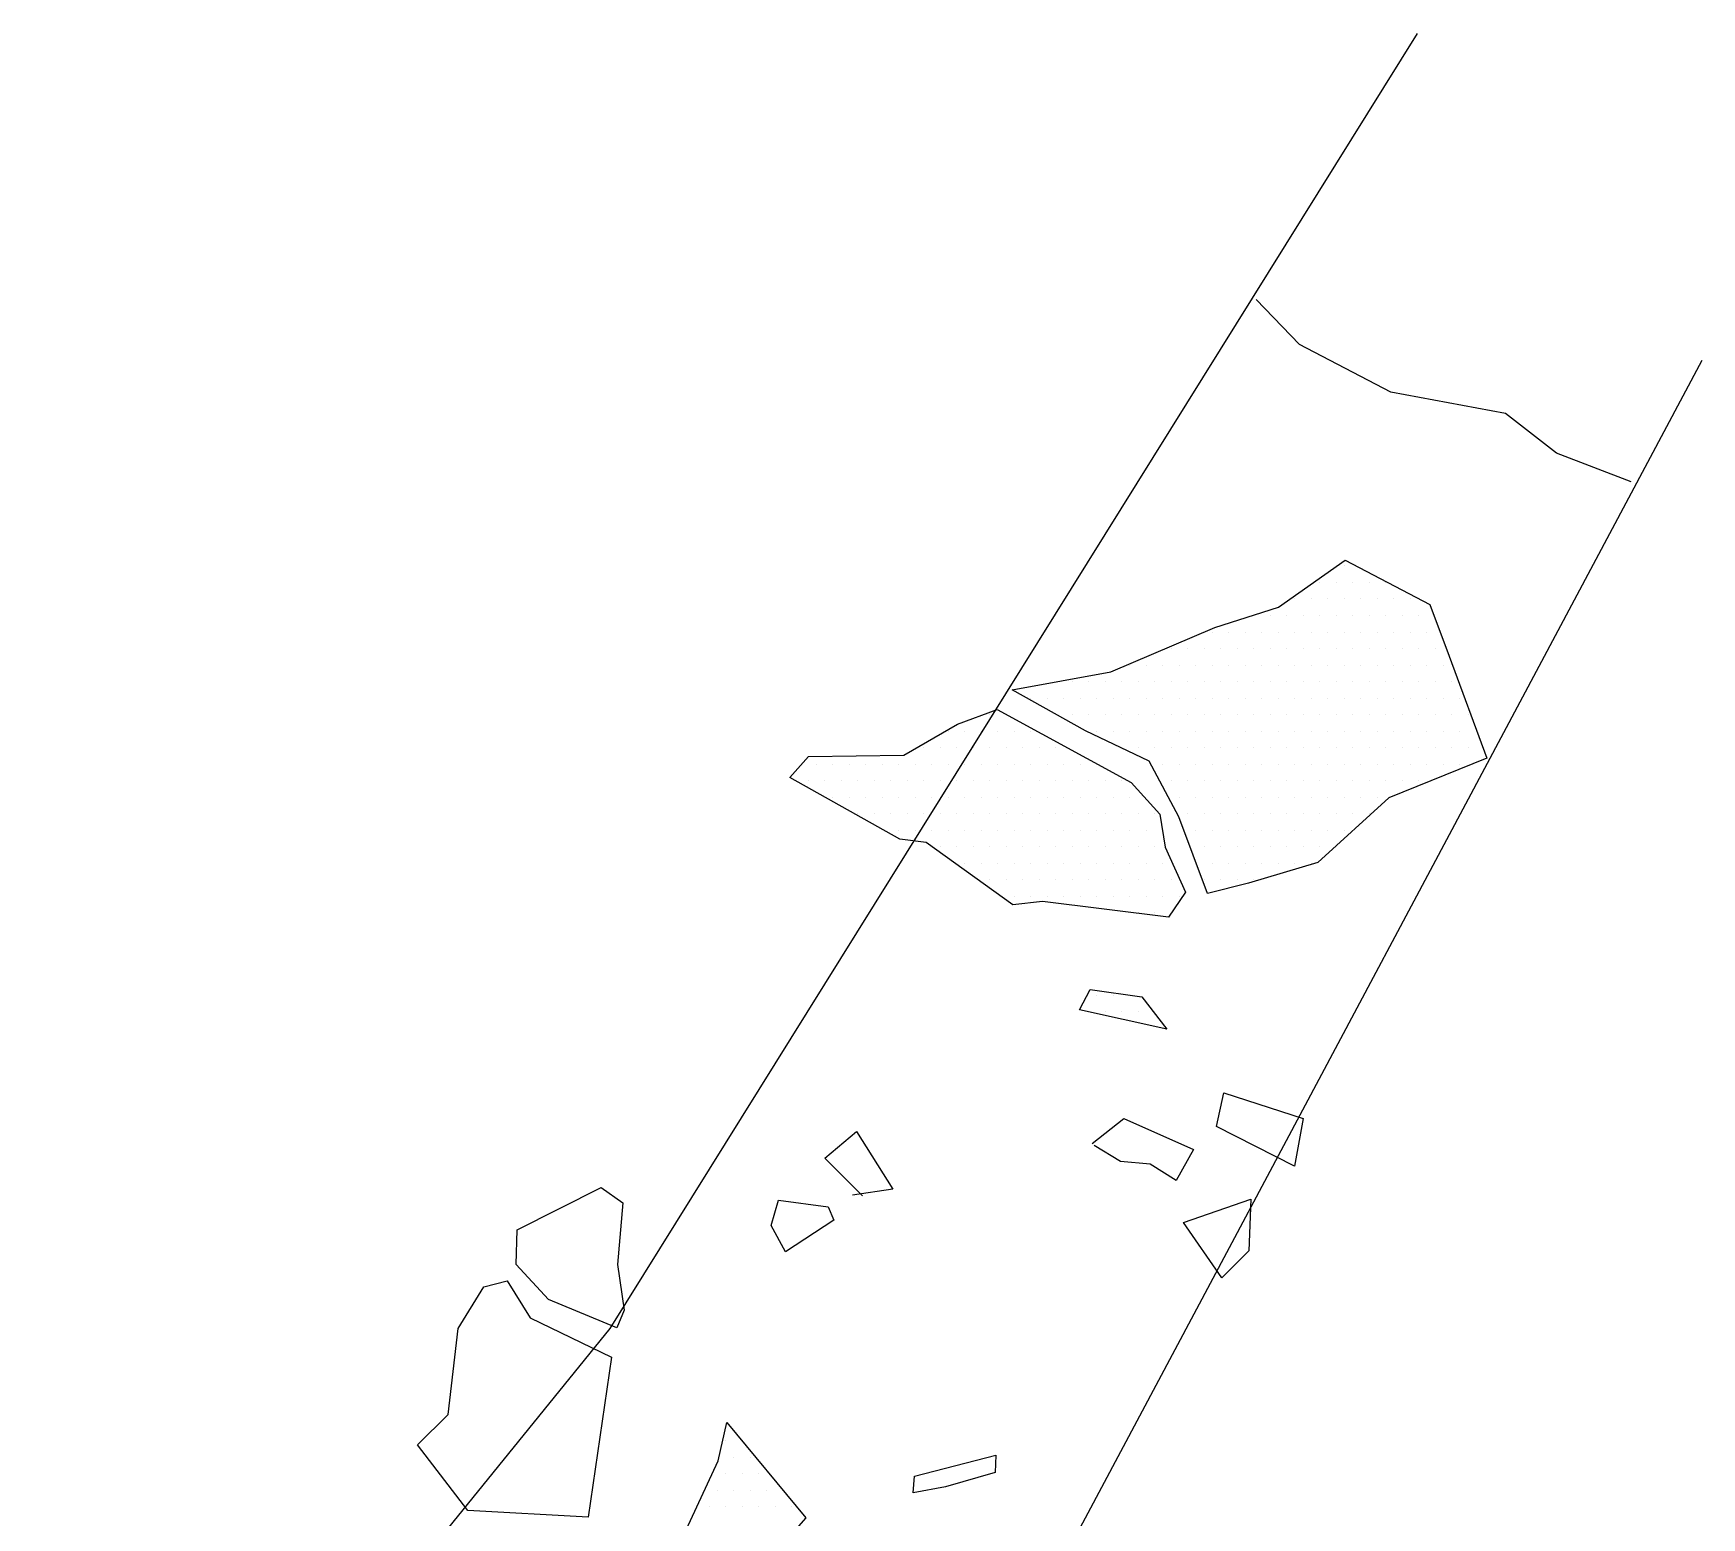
# Model space of a CAD drawing. Header units: metres. Extents: x -3.83 to -1.05, y -18.12 to -14.61.
# Drawn here: x -2.362 to -1.098, y -16.008 to -14.884 of the extents above; entities that cross this region are included whole.
import ezdxf

# ---------------------------------------------------------------- set-up
doc = ezdxf.new("R2010")
doc.units = ezdxf.units.M
doc.header["$LTSCALE"] = 25
doc.header["$MEASUREMENT"] = 0
doc.linetypes.add('STRICHPUNKTX2', pattern=[2, 1, -0.5, 0, -0.5])
doc.layers.get('0').update_dxf_attribs({"linetype": 'CONTINUOUS'})
for name, color, linetype in [('BEFUND', 1, 'CONTINUOUS'), ('GRABUNGSGRENZE', 3, 'STRICHPUNKTX2'), ('STEINE', 4, 'CONTINUOUS'), ('STEINESCHRAFF', 4, 'CONTINUOUS')]:
    doc.layers.add(name, color=color, linetype=linetype)

# ---------------------------------------------------------------- blocks, each defined once
blk = doc.blocks.new('*X3')
at = {"color": 0}
for p, q in [((-136.875, -1528.75), (-136.875, -1528.75)), ((-138.75, -1530), (-138.75, -1530)), ((-137.5, -1530), (-137.5, -1530)), ((-136.25, -1530), (-136.25, -1530)), ((-135, -1530), (-135, -1530)), ((-133.75, -1530), (-133.75, -1530)), ((-140.625, -1531.25), (-140.625, -1531.25)), ((-139.375, -1531.25), (-139.375, -1531.25)), ((-138.125, -1531.25), (-138.125, -1531.25)), ((-136.875, -1531.25), (-136.875, -1531.25)), ((-135.625, -1531.25), (-135.625, -1531.25)), ((-134.375, -1531.25), (-134.375, -1531.25)), ((-133.125, -1531.25), (-133.125, -1531.25)), ((-131.875, -1531.25), (-131.875, -1531.25)), ((-143.75, -1532.5), (-143.75, -1532.5)), ((-142.5, -1532.5), (-142.5, -1532.5)), ((-141.25, -1532.5), (-141.25, -1532.5)), ((-140, -1532.5), (-140, -1532.5)), ((-138.75, -1532.5), (-138.75, -1532.5)), ((-137.5, -1532.5), (-137.5, -1532.5)), ((-136.25, -1532.5), (-136.25, -1532.5)), ((-135, -1532.5), (-135, -1532.5)), ((-133.75, -1532.5), (-133.75, -1532.5)), ((-132.5, -1532.5), (-132.5, -1532.5)), ((-131.25, -1532.5), (-131.25, -1532.5)), ((-146.875, -1533.75), (-146.875, -1533.75)), ((-145.625, -1533.75), (-145.625, -1533.75)), ((-144.375, -1533.75), (-144.375, -1533.75)), ((-143.125, -1533.75), (-143.125, -1533.75)), ((-141.875, -1533.75), (-141.875, -1533.75)), ((-140.625, -1533.75), (-140.625, -1533.75)), ((-139.375, -1533.75), (-139.375, -1533.75)), ((-138.125, -1533.75), (-138.125, -1533.75)), ((-136.875, -1533.75), (-136.875, -1533.75)), ((-135.625, -1533.75), (-135.625, -1533.75)), ((-134.375, -1533.75), (-134.375, -1533.75)), ((-133.125, -1533.75), (-133.125, -1533.75)), ((-131.875, -1533.75), (-131.875, -1533.75)), ((-130.625, -1533.75), (-130.625, -1533.75)), ((-150, -1535), (-150, -1535)), ((-148.75, -1535), (-148.75, -1535)), ((-147.5, -1535), (-147.5, -1535)), ((-146.25, -1535), (-146.25, -1535)), ((-145, -1535), (-145, -1535)), ((-143.75, -1535), (-143.75, -1535)), ((-142.5, -1535), (-142.5, -1535)), ((-141.25, -1535), (-141.25, -1535)), ((-140, -1535), (-140, -1535)), ((-138.75, -1535), (-138.75, -1535)), ((-137.5, -1535), (-137.5, -1535)), ((-136.25, -1535), (-136.25, -1535)), ((-135, -1535), (-135, -1535)), ((-133.75, -1535), (-133.75, -1535)), ((-132.5, -1535), (-132.5, -1535)), ((-131.25, -1535), (-131.25, -1535)), ((-130, -1535), (-130, -1535)), ((-153.125, -1536.25), (-153.125, -1536.25)), ((-151.875, -1536.25), (-151.875, -1536.25)), ((-150.625, -1536.25), (-150.625, -1536.25)), ((-149.375, -1536.25), (-149.375, -1536.25)), ((-148.125, -1536.25), (-148.125, -1536.25)), ((-146.875, -1536.25), (-146.875, -1536.25)), ((-145.625, -1536.25), (-145.625, -1536.25)), ((-144.375, -1536.25), (-144.375, -1536.25)), ((-143.125, -1536.25), (-143.125, -1536.25)), ((-141.875, -1536.25), (-141.875, -1536.25)), ((-140.625, -1536.25), (-140.625, -1536.25)), ((-139.375, -1536.25), (-139.375, -1536.25)), ((-138.125, -1536.25), (-138.125, -1536.25)), ((-136.875, -1536.25), (-136.875, -1536.25)), ((-135.625, -1536.25), (-135.625, -1536.25)), ((-134.375, -1536.25), (-134.375, -1536.25)), ((-133.125, -1536.25), (-133.125, -1536.25)), ((-131.875, -1536.25), (-131.875, -1536.25)), ((-130.625, -1536.25), (-130.625, -1536.25)), ((-129.375, -1536.25), (-129.375, -1536.25)), ((-157.5, -1537.5), (-157.5, -1537.5)), ((-156.25, -1537.5), (-156.25, -1537.5)), ((-155, -1537.5), (-155, -1537.5)), ((-153.75, -1537.5), (-153.75, -1537.5)), ((-152.5, -1537.5), (-152.5, -1537.5)), ((-151.25, -1537.5), (-151.25, -1537.5)), ((-150, -1537.5), (-150, -1537.5)), ((-148.75, -1537.5), (-148.75, -1537.5)), ((-147.5, -1537.5), (-147.5, -1537.5)), ((-146.25, -1537.5), (-146.25, -1537.5)), ((-145, -1537.5), (-145, -1537.5)), ((-143.75, -1537.5), (-143.75, -1537.5)), ((-142.5, -1537.5), (-142.5, -1537.5)), ((-141.25, -1537.5), (-141.25, -1537.5)), ((-140, -1537.5), (-140, -1537.5)), ((-138.75, -1537.5), (-138.75, -1537.5)), ((-137.5, -1537.5), (-137.5, -1537.5)), ((-136.25, -1537.5), (-136.25, -1537.5)), ((-135, -1537.5), (-135, -1537.5)), ((-133.75, -1537.5), (-133.75, -1537.5)), ((-132.5, -1537.5), (-132.5, -1537.5)), ((-131.25, -1537.5), (-131.25, -1537.5)), ((-130, -1537.5), (-130, -1537.5)), ((-128.75, -1537.5), (-128.75, -1537.5)), ((-160.625, -1538.75), (-160.625, -1538.75)), ((-159.375, -1538.75), (-159.375, -1538.75)), ((-158.125, -1538.75), (-158.125, -1538.75)), ((-156.875, -1538.75), (-156.875, -1538.75)), ((-155.625, -1538.75), (-155.625, -1538.75)), ((-154.375, -1538.75), (-154.375, -1538.75)), ((-153.125, -1538.75), (-153.125, -1538.75)), ((-151.875, -1538.75), (-151.875, -1538.75)), ((-150.625, -1538.75), (-150.625, -1538.75)), ((-149.375, -1538.75), (-149.375, -1538.75)), ((-148.125, -1538.75), (-148.125, -1538.75)), ((-146.875, -1538.75), (-146.875, -1538.75)), ((-145.625, -1538.75), (-145.625, -1538.75)), ((-144.375, -1538.75), (-144.375, -1538.75)), ((-143.125, -1538.75), (-143.125, -1538.75)), ((-141.875, -1538.75), (-141.875, -1538.75)), ((-140.625, -1538.75), (-140.625, -1538.75)), ((-139.375, -1538.75), (-139.375, -1538.75)), ((-138.125, -1538.75), (-138.125, -1538.75)), ((-136.875, -1538.75), (-136.875, -1538.75)), ((-135.625, -1538.75), (-135.625, -1538.75)), ((-134.375, -1538.75), (-134.375, -1538.75)), ((-133.125, -1538.75), (-133.125, -1538.75)), ((-131.875, -1538.75), (-131.875, -1538.75)), ((-130.625, -1538.75), (-130.625, -1538.75)), ((-129.375, -1538.75), (-129.375, -1538.75)), ((-128.125, -1538.75), (-128.125, -1538.75)), ((-163.75, -1540), (-163.75, -1540)), ((-162.5, -1540), (-162.5, -1540)), ((-157.5, -1540), (-157.5, -1540)), ((-156.25, -1540), (-156.25, -1540)), ((-155, -1540), (-155, -1540)), ((-153.75, -1540), (-153.75, -1540)), ((-152.5, -1540), (-152.5, -1540)), ((-151.25, -1540), (-151.25, -1540)), ((-150, -1540), (-150, -1540)), ((-148.75, -1540), (-148.75, -1540)), ((-147.5, -1540), (-147.5, -1540)), ((-146.25, -1540), (-146.25, -1540)), ((-145, -1540), (-145, -1540)), ((-143.75, -1540), (-143.75, -1540)), ((-142.5, -1540), (-142.5, -1540)), ((-141.25, -1540), (-141.25, -1540)), ((-140, -1540), (-140, -1540)), ((-138.75, -1540), (-138.75, -1540)), ((-137.5, -1540), (-137.5, -1540)), ((-136.25, -1540), (-136.25, -1540)), ((-135, -1540), (-135, -1540)), ((-133.75, -1540), (-133.75, -1540)), ((-132.5, -1540), (-132.5, -1540)), ((-131.25, -1540), (-131.25, -1540)), ((-130, -1540), (-130, -1540)), ((-128.75, -1540), (-128.75, -1540)), ((-127.5, -1540), (-127.5, -1540)), ((-166.875, -1541.25), (-166.875, -1541.25)), ((-165.625, -1541.25), (-165.625, -1541.25)), ((-164.375, -1541.25), (-164.375, -1541.25)), ((-163.125, -1541.25), (-163.125, -1541.25)), ((-161.875, -1541.25), (-161.875, -1541.25)), ((-160.625, -1541.25), (-160.625, -1541.25)), ((-155.625, -1541.25), (-155.625, -1541.25)), ((-154.375, -1541.25), (-154.375, -1541.25)), ((-153.125, -1541.25), (-153.125, -1541.25)), ((-151.875, -1541.25), (-151.875, -1541.25)), ((-150.625, -1541.25), (-150.625, -1541.25)), ((-149.375, -1541.25), (-149.375, -1541.25)), ((-148.125, -1541.25), (-148.125, -1541.25)), ((-146.875, -1541.25), (-146.875, -1541.25)), ((-145.625, -1541.25), (-145.625, -1541.25)), ((-144.375, -1541.25), (-144.375, -1541.25)), ((-143.125, -1541.25), (-143.125, -1541.25)), ((-141.875, -1541.25), (-141.875, -1541.25)), ((-140.625, -1541.25), (-140.625, -1541.25)), ((-139.375, -1541.25), (-139.375, -1541.25)), ((-138.125, -1541.25), (-138.125, -1541.25)), ((-136.875, -1541.25), (-136.875, -1541.25)), ((-135.625, -1541.25), (-135.625, -1541.25)), ((-134.375, -1541.25), (-134.375, -1541.25)), ((-133.125, -1541.25), (-133.125, -1541.25)), ((-131.875, -1541.25), (-131.875, -1541.25)), ((-130.625, -1541.25), (-130.625, -1541.25)), ((-129.375, -1541.25), (-129.375, -1541.25)), ((-128.125, -1541.25), (-128.125, -1541.25)), ((-126.875, -1541.25), (-126.875, -1541.25)), ((-168.75, -1542.5), (-168.75, -1542.5)), ((-167.5, -1542.5), (-167.5, -1542.5)), ((-166.25, -1542.5), (-166.25, -1542.5)), ((-165, -1542.5), (-165, -1542.5)), ((-163.75, -1542.5), (-163.75, -1542.5)), ((-162.5, -1542.5), (-162.5, -1542.5)), ((-161.25, -1542.5), (-161.25, -1542.5)), ((-160, -1542.5), (-160, -1542.5)), ((-158.75, -1542.5), (-158.75, -1542.5)), ((-153.75, -1542.5), (-153.75, -1542.5)), ((-152.5, -1542.5), (-152.5, -1542.5)), ((-151.25, -1542.5), (-151.25, -1542.5)), ((-150, -1542.5), (-150, -1542.5)), ((-148.75, -1542.5), (-148.75, -1542.5)), ((-147.5, -1542.5), (-147.5, -1542.5)), ((-146.25, -1542.5), (-146.25, -1542.5)), ((-145, -1542.5), (-145, -1542.5)), ((-143.75, -1542.5), (-143.75, -1542.5)), ((-142.5, -1542.5), (-142.5, -1542.5)), ((-141.25, -1542.5), (-141.25, -1542.5)), ((-140, -1542.5), (-140, -1542.5)), ((-138.75, -1542.5), (-138.75, -1542.5)), ((-137.5, -1542.5), (-137.5, -1542.5)), ((-136.25, -1542.5), (-136.25, -1542.5)), ((-135, -1542.5), (-135, -1542.5)), ((-133.75, -1542.5), (-133.75, -1542.5)), ((-132.5, -1542.5), (-132.5, -1542.5)), ((-131.25, -1542.5), (-131.25, -1542.5)), ((-130, -1542.5), (-130, -1542.5)), ((-128.75, -1542.5), (-128.75, -1542.5)), ((-127.5, -1542.5), (-127.5, -1542.5)), ((-176.875, -1543.75), (-176.875, -1543.75)), ((-175.625, -1543.75), (-175.625, -1543.75)), ((-174.375, -1543.75), (-174.375, -1543.75)), ((-173.125, -1543.75), (-173.125, -1543.75)), ((-171.875, -1543.75), (-171.875, -1543.75)), ((-170.625, -1543.75), (-170.625, -1543.75)), ((-169.375, -1543.75), (-169.375, -1543.75)), ((-168.125, -1543.75), (-168.125, -1543.75)), ((-166.875, -1543.75), (-166.875, -1543.75)), ((-165.625, -1543.75), (-165.625, -1543.75)), ((-164.375, -1543.75), (-164.375, -1543.75)), ((-163.125, -1543.75), (-163.125, -1543.75)), ((-161.875, -1543.75), (-161.875, -1543.75)), ((-160.625, -1543.75), (-160.625, -1543.75)), ((-159.375, -1543.75), (-159.375, -1543.75)), ((-158.125, -1543.75), (-158.125, -1543.75)), ((-156.875, -1543.75), (-156.875, -1543.75)), ((-155.625, -1543.75), (-155.625, -1543.75)), ((-150.625, -1543.75), (-150.625, -1543.75)), ((-149.375, -1543.75), (-149.375, -1543.75)), ((-148.125, -1543.75), (-148.125, -1543.75)), ((-146.875, -1543.75), (-146.875, -1543.75)), ((-145.625, -1543.75), (-145.625, -1543.75)), ((-144.375, -1543.75), (-144.375, -1543.75)), ((-143.125, -1543.75), (-143.125, -1543.75)), ((-141.875, -1543.75), (-141.875, -1543.75)), ((-140.625, -1543.75), (-140.625, -1543.75)), ((-139.375, -1543.75), (-139.375, -1543.75)), ((-138.125, -1543.75), (-138.125, -1543.75)), ((-136.875, -1543.75), (-136.875, -1543.75)), ((-135.625, -1543.75), (-135.625, -1543.75)), ((-134.375, -1543.75), (-134.375, -1543.75)), ((-133.125, -1543.75), (-133.125, -1543.75)), ((-131.875, -1543.75), (-131.875, -1543.75)), ((-130.625, -1543.75), (-130.625, -1543.75)), ((-129.375, -1543.75), (-129.375, -1543.75)), ((-128.125, -1543.75), (-128.125, -1543.75)), ((-177.5, -1545), (-177.5, -1545)), ((-176.25, -1545), (-176.25, -1545)), ((-175, -1545), (-175, -1545)), ((-173.75, -1545), (-173.75, -1545)), ((-172.5, -1545), (-172.5, -1545)), ((-171.25, -1545), (-171.25, -1545)), ((-170, -1545), (-170, -1545)), ((-168.75, -1545), (-168.75, -1545)), ((-167.5, -1545), (-167.5, -1545)), ((-166.25, -1545), (-166.25, -1545)), ((-165, -1545), (-165, -1545)), ((-163.75, -1545), (-163.75, -1545)), ((-162.5, -1545), (-162.5, -1545)), ((-161.25, -1545), (-161.25, -1545)), ((-160, -1545), (-160, -1545)), ((-158.75, -1545), (-158.75, -1545)), ((-157.5, -1545), (-157.5, -1545)), ((-156.25, -1545), (-156.25, -1545)), ((-155, -1545), (-155, -1545)), ((-153.75, -1545), (-153.75, -1545)), ((-150, -1545), (-150, -1545)), ((-148.75, -1545), (-148.75, -1545)), ((-147.5, -1545), (-147.5, -1545)), ((-146.25, -1545), (-146.25, -1545)), ((-145, -1545), (-145, -1545)), ((-143.75, -1545), (-143.75, -1545)), ((-142.5, -1545), (-142.5, -1545)), ((-141.25, -1545), (-141.25, -1545)), ((-140, -1545), (-140, -1545)), ((-138.75, -1545), (-138.75, -1545)), ((-137.5, -1545), (-137.5, -1545)), ((-136.25, -1545), (-136.25, -1545)), ((-135, -1545), (-135, -1545)), ((-133.75, -1545), (-133.75, -1545)), ((-132.5, -1545), (-132.5, -1545)), ((-131.25, -1545), (-131.25, -1545)), ((-175.625, -1546.25), (-175.625, -1546.25)), ((-174.375, -1546.25), (-174.375, -1546.25)), ((-173.125, -1546.25), (-173.125, -1546.25)), ((-171.875, -1546.25), (-171.875, -1546.25)), ((-170.625, -1546.25), (-170.625, -1546.25)), ((-169.375, -1546.25), (-169.375, -1546.25)), ((-168.125, -1546.25), (-168.125, -1546.25)), ((-166.875, -1546.25), (-166.875, -1546.25)), ((-165.625, -1546.25), (-165.625, -1546.25)), ((-164.375, -1546.25), (-164.375, -1546.25)), ((-163.125, -1546.25), (-163.125, -1546.25)), ((-161.875, -1546.25), (-161.875, -1546.25)), ((-160.625, -1546.25), (-160.625, -1546.25)), ((-159.375, -1546.25), (-159.375, -1546.25)), ((-158.125, -1546.25), (-158.125, -1546.25)), ((-156.875, -1546.25), (-156.875, -1546.25)), ((-155.625, -1546.25), (-155.625, -1546.25)), ((-154.375, -1546.25), (-154.375, -1546.25)), ((-153.125, -1546.25), (-153.125, -1546.25)), ((-149.375, -1546.25), (-149.375, -1546.25)), ((-148.125, -1546.25), (-148.125, -1546.25)), ((-146.875, -1546.25), (-146.875, -1546.25)), ((-145.625, -1546.25), (-145.625, -1546.25)), ((-144.375, -1546.25), (-144.375, -1546.25)), ((-143.125, -1546.25), (-143.125, -1546.25)), ((-141.875, -1546.25), (-141.875, -1546.25)), ((-140.625, -1546.25), (-140.625, -1546.25)), ((-139.375, -1546.25), (-139.375, -1546.25)), ((-138.125, -1546.25), (-138.125, -1546.25)), ((-136.875, -1546.25), (-136.875, -1546.25)), ((-135.625, -1546.25), (-135.625, -1546.25)), ((-134.375, -1546.25), (-134.375, -1546.25)), ((-173.75, -1547.5), (-173.75, -1547.5)), ((-172.5, -1547.5), (-172.5, -1547.5)), ((-171.25, -1547.5), (-171.25, -1547.5)), ((-170, -1547.5), (-170, -1547.5)), ((-168.75, -1547.5), (-168.75, -1547.5)), ((-167.5, -1547.5), (-167.5, -1547.5)), ((-166.25, -1547.5), (-166.25, -1547.5)), ((-165, -1547.5), (-165, -1547.5)), ((-163.75, -1547.5), (-163.75, -1547.5)), ((-162.5, -1547.5), (-162.5, -1547.5)), ((-161.25, -1547.5), (-161.25, -1547.5)), ((-160, -1547.5), (-160, -1547.5)), ((-158.75, -1547.5), (-158.75, -1547.5)), ((-157.5, -1547.5), (-157.5, -1547.5)), ((-156.25, -1547.5), (-156.25, -1547.5)), ((-155, -1547.5), (-155, -1547.5)), ((-153.75, -1547.5), (-153.75, -1547.5)), ((-152.5, -1547.5), (-152.5, -1547.5)), ((-151.25, -1547.5), (-151.25, -1547.5)), ((-148.75, -1547.5), (-148.75, -1547.5)), ((-147.5, -1547.5), (-147.5, -1547.5)), ((-146.25, -1547.5), (-146.25, -1547.5)), ((-145, -1547.5), (-145, -1547.5)), ((-143.75, -1547.5), (-143.75, -1547.5)), ((-142.5, -1547.5), (-142.5, -1547.5)), ((-141.25, -1547.5), (-141.25, -1547.5)), ((-140, -1547.5), (-140, -1547.5)), ((-138.75, -1547.5), (-138.75, -1547.5)), ((-137.5, -1547.5), (-137.5, -1547.5)), ((-136.25, -1547.5), (-136.25, -1547.5)), ((-135, -1547.5), (-135, -1547.5)), ((-170.625, -1548.75), (-170.625, -1548.75)), ((-169.375, -1548.75), (-169.375, -1548.75)), ((-168.125, -1548.75), (-168.125, -1548.75)), ((-166.875, -1548.75), (-166.875, -1548.75)), ((-165.625, -1548.75), (-165.625, -1548.75)), ((-164.375, -1548.75), (-164.375, -1548.75)), ((-163.125, -1548.75), (-163.125, -1548.75)), ((-161.875, -1548.75), (-161.875, -1548.75)), ((-160.625, -1548.75), (-160.625, -1548.75)), ((-159.375, -1548.75), (-159.375, -1548.75)), ((-158.125, -1548.75), (-158.125, -1548.75)), ((-156.875, -1548.75), (-156.875, -1548.75)), ((-155.625, -1548.75), (-155.625, -1548.75)), ((-154.375, -1548.75), (-154.375, -1548.75)), ((-153.125, -1548.75), (-153.125, -1548.75)), ((-151.875, -1548.75), (-151.875, -1548.75)), ((-148.125, -1548.75), (-148.125, -1548.75)), ((-146.875, -1548.75), (-146.875, -1548.75)), ((-145.625, -1548.75), (-145.625, -1548.75)), ((-144.375, -1548.75), (-144.375, -1548.75)), ((-143.125, -1548.75), (-143.125, -1548.75)), ((-141.875, -1548.75), (-141.875, -1548.75)), ((-140.625, -1548.75), (-140.625, -1548.75)), ((-139.375, -1548.75), (-139.375, -1548.75)), ((-138.125, -1548.75), (-138.125, -1548.75)), ((-136.875, -1548.75), (-136.875, -1548.75)), ((-167.5, -1550), (-167.5, -1550)), ((-166.25, -1550), (-166.25, -1550)), ((-165, -1550), (-165, -1550)), ((-163.75, -1550), (-163.75, -1550)), ((-162.5, -1550), (-162.5, -1550)), ((-161.25, -1550), (-161.25, -1550)), ((-160, -1550), (-160, -1550)), ((-158.75, -1550), (-158.75, -1550)), ((-157.5, -1550), (-157.5, -1550)), ((-156.25, -1550), (-156.25, -1550)), ((-155, -1550), (-155, -1550)), ((-153.75, -1550), (-153.75, -1550)), ((-152.5, -1550), (-152.5, -1550)), ((-151.25, -1550), (-151.25, -1550)), ((-147.5, -1550), (-147.5, -1550)), ((-146.25, -1550), (-146.25, -1550)), ((-145, -1550), (-145, -1550)), ((-143.75, -1550), (-143.75, -1550)), ((-142.5, -1550), (-142.5, -1550)), ((-141.25, -1550), (-141.25, -1550)), ((-140, -1550), (-140, -1550)), ((-138.75, -1550), (-138.75, -1550)), ((-165.625, -1551.25), (-165.625, -1551.25)), ((-164.375, -1551.25), (-164.375, -1551.25)), ((-163.125, -1551.25), (-163.125, -1551.25)), ((-161.875, -1551.25), (-161.875, -1551.25)), ((-160.625, -1551.25), (-160.625, -1551.25)), ((-159.375, -1551.25), (-159.375, -1551.25)), ((-158.125, -1551.25), (-158.125, -1551.25)), ((-156.875, -1551.25), (-156.875, -1551.25)), ((-155.625, -1551.25), (-155.625, -1551.25)), ((-154.375, -1551.25), (-154.375, -1551.25)), ((-153.125, -1551.25), (-153.125, -1551.25)), ((-151.875, -1551.25), (-151.875, -1551.25)), ((-150.625, -1551.25), (-150.625, -1551.25)), ((-146.875, -1551.25), (-146.875, -1551.25)), ((-145.625, -1551.25), (-145.625, -1551.25)), ((-144.375, -1551.25), (-144.375, -1551.25)), ((-143.125, -1551.25), (-143.125, -1551.25)), ((-141.875, -1551.25), (-141.875, -1551.25)), ((-140.625, -1551.25), (-140.625, -1551.25)), ((-139.375, -1551.25), (-139.375, -1551.25)), ((-163.75, -1552.5), (-163.75, -1552.5)), ((-162.5, -1552.5), (-162.5, -1552.5)), ((-161.25, -1552.5), (-161.25, -1552.5)), ((-160, -1552.5), (-160, -1552.5)), ((-158.75, -1552.5), (-158.75, -1552.5)), ((-157.5, -1552.5), (-157.5, -1552.5)), ((-156.25, -1552.5), (-156.25, -1552.5)), ((-155, -1552.5), (-155, -1552.5)), ((-153.75, -1552.5), (-153.75, -1552.5)), ((-152.5, -1552.5), (-152.5, -1552.5)), ((-151.25, -1552.5), (-151.25, -1552.5)), ((-150, -1552.5), (-150, -1552.5)), ((-147.5, -1552.5), (-147.5, -1552.5)), ((-146.25, -1552.5), (-146.25, -1552.5)), ((-145, -1552.5), (-145, -1552.5)), ((-143.75, -1552.5), (-143.75, -1552.5)), ((-161.875, -1553.75), (-161.875, -1553.75)), ((-160.625, -1553.75), (-160.625, -1553.75)), ((-159.375, -1553.75), (-159.375, -1553.75)), ((-158.125, -1553.75), (-158.125, -1553.75)), ((-156.875, -1553.75), (-156.875, -1553.75)), ((-155.625, -1553.75), (-155.625, -1553.75)), ((-154.375, -1553.75), (-154.375, -1553.75)), ((-153.125, -1553.75), (-153.125, -1553.75)), ((-151.875, -1553.75), (-151.875, -1553.75)), ((-150.625, -1553.75), (-150.625, -1553.75)), ((-149.375, -1553.75), (-149.375, -1553.75)), ((-152.5, -1555), (-152.5, -1555)), ((-151.25, -1555), (-151.25, -1555)), ((-150, -1555), (-150, -1555)), ((-155.625, -1561.25), (-155.625, -1561.25)), ((-154.375, -1561.25), (-154.375, -1561.25)), ((-156.25, -1562.5), (-156.25, -1562.5)), ((-155, -1562.5), (-155, -1562.5)), ((-153.75, -1562.5), (-153.75, -1562.5)), ((-152.5, -1562.5), (-152.5, -1562.5)), ((-150.625, -1563.75), (-150.625, -1563.75)), ((-183.75, -1595), (-183.75, -1595)), ((-182.5, -1595), (-182.5, -1595)), ((-183.125, -1596.25), (-183.125, -1596.25)), ((-181.875, -1596.25), (-181.875, -1596.25)), ((-183.75, -1597.5), (-183.75, -1597.5)), ((-182.5, -1597.5), (-182.5, -1597.5)), ((-181.25, -1597.5), (-181.25, -1597.5)), ((-184.375, -1598.75), (-184.375, -1598.75)), ((-183.125, -1598.75), (-183.125, -1598.75)), ((-181.875, -1598.75), (-181.875, -1598.75)), ((-180.625, -1598.75), (-180.625, -1598.75)), ((-185, -1600), (-185, -1600)), ((-183.75, -1600), (-183.75, -1600)), ((-182.5, -1600), (-182.5, -1600)), ((-181.25, -1600), (-181.25, -1600)), ((-180, -1600), (-180, -1600)), ((-178.75, -1600), (-178.75, -1600))]:
    blk.add_line(p, q, dxfattribs=at)

msp = doc.modelspace()

# ---------------------------------------------------------------- linework, layer by layer
at = {"layer": 'BEFUND'}
msp.add_lwpolyline([(-1.1516, -15.2239), (-1.2081, -15.2021), (-1.2467, -15.1721), (-1.3337, -15.1559), (-1.4029, -15.1198), (-1.4355, -15.0857)], dxfattribs=at)
at = {"layer": 'GRABUNGSGRENZE', "flags": 128}
for points in [[(-3.0272, -15.9499), (-2.9544, -15.9794), (-2.9768, -16.0643), (-2.6689, -16.2529), (-2.3738, -16.4185), (-1.9249, -15.8648), (-1.3135, -14.8842)], [(-1.0982, -15.1318), (-1.7649, -16.3836), (-1.806, -16.5952), (-1.4736, -16.9674), (-1.1743, -17.2755)]]:
    msp.add_lwpolyline(points, dxfattribs=at)
at = {"layer": 'STEINE'}
for points in [[(-1.6205, -15.3814), (-1.5457, -15.3676), (-1.4669, -15.334), (-1.4186, -15.3187), (-1.3683, -15.2831), (-1.3041, -15.3166), (-1.2894, -15.3558), (-1.2608, -15.4331), (-1.3351, -15.4631), (-1.389, -15.512), (-1.4414, -15.5278), (-1.4724, -15.5354), (-1.4943, -15.4775), (-1.5167, -15.4353), (-1.565, -15.4124), (-1.6205, -15.3814)], [(-1.7888, -15.4476), (-1.7746, -15.4318), (-1.7024, -15.4308), (-1.6617, -15.4074), (-1.6317, -15.3962), (-1.5304, -15.4515), (-1.5085, -15.4754), (-1.5045, -15.5004), (-1.4892, -15.5344), (-1.5019, -15.5533), (-1.5975, -15.5416), (-1.6199, -15.5442), (-1.6855, -15.4969), (-1.7054, -15.4944), (-1.7888, -15.4476)], [(-1.5695, -15.6235), (-1.5614, -15.6082), (-1.5222, -15.6138), (-1.5034, -15.6382), (-1.5695, -15.6235)], [(-1.4657, -15.7119), (-1.4601, -15.6865), (-1.4001, -15.7058), (-1.4066, -15.7419), (-1.4657, -15.7119)], [(-1.7337, -15.7645), (-1.7622, -15.736), (-1.7383, -15.7157), (-1.7108, -15.7594), (-1.7413, -15.764)], [(-1.5598, -15.7247), (-1.5359, -15.7059), (-1.483, -15.7293), (-1.4962, -15.7527), (-1.516, -15.7405), (-1.5384, -15.7384), (-1.5582, -15.7262)], [(-1.9952, -15.7901), (-1.9316, -15.758), (-1.9153, -15.7697), (-1.9194, -15.8165), (-1.9142, -15.8511), (-1.9198, -15.8643), (-1.9717, -15.843), (-1.9962, -15.8165), (-1.9952, -15.7901)], [(-1.7922, -15.8068), (-1.8029, -15.7869), (-1.7973, -15.7676), (-1.7597, -15.7727), (-1.7556, -15.7828), (-1.7922, -15.8068)], [(-1.4906, -15.7847), (-1.4397, -15.7669), (-1.4412, -15.806), (-1.4615, -15.8264), (-1.4906, -15.7847)], [(-1.9416, -16.0078), (-2.0327, -16.0027), (-2.0709, -15.9529), (-2.0475, -15.93), (-2.0399, -15.8649), (-2.0206, -15.8333), (-2.0028, -15.8288), (-1.9855, -15.8567), (-1.9239, -15.8867), (-1.9416, -16.0078)], [(-1.8699, -16.0693), (-1.8674, -16.0174), (-1.843, -15.965), (-1.8364, -15.936), (-1.7768, -16.0082), (-1.8109, -16.0474), (-1.8343, -16.0504), (-1.8444, -16.0637), (-1.8699, -16.0693)], [(-1.6954, -15.9893), (-1.6944, -15.9766), (-1.6329, -15.9608), (-1.6334, -15.974), (-1.671, -15.9847), (-1.6954, -15.9893)]]:
    msp.add_lwpolyline(points, dxfattribs=at)

# ---------------------------------------------------------------- block references
at = {"layer": 'STEINESCHRAFF', "xscale": 0.01, "yscale": 0.01, "zscale": 0.01}
msp.add_blockref('*X3', (0, 0), dxfattribs=at)

doc.saveas('drawing.dxf')
